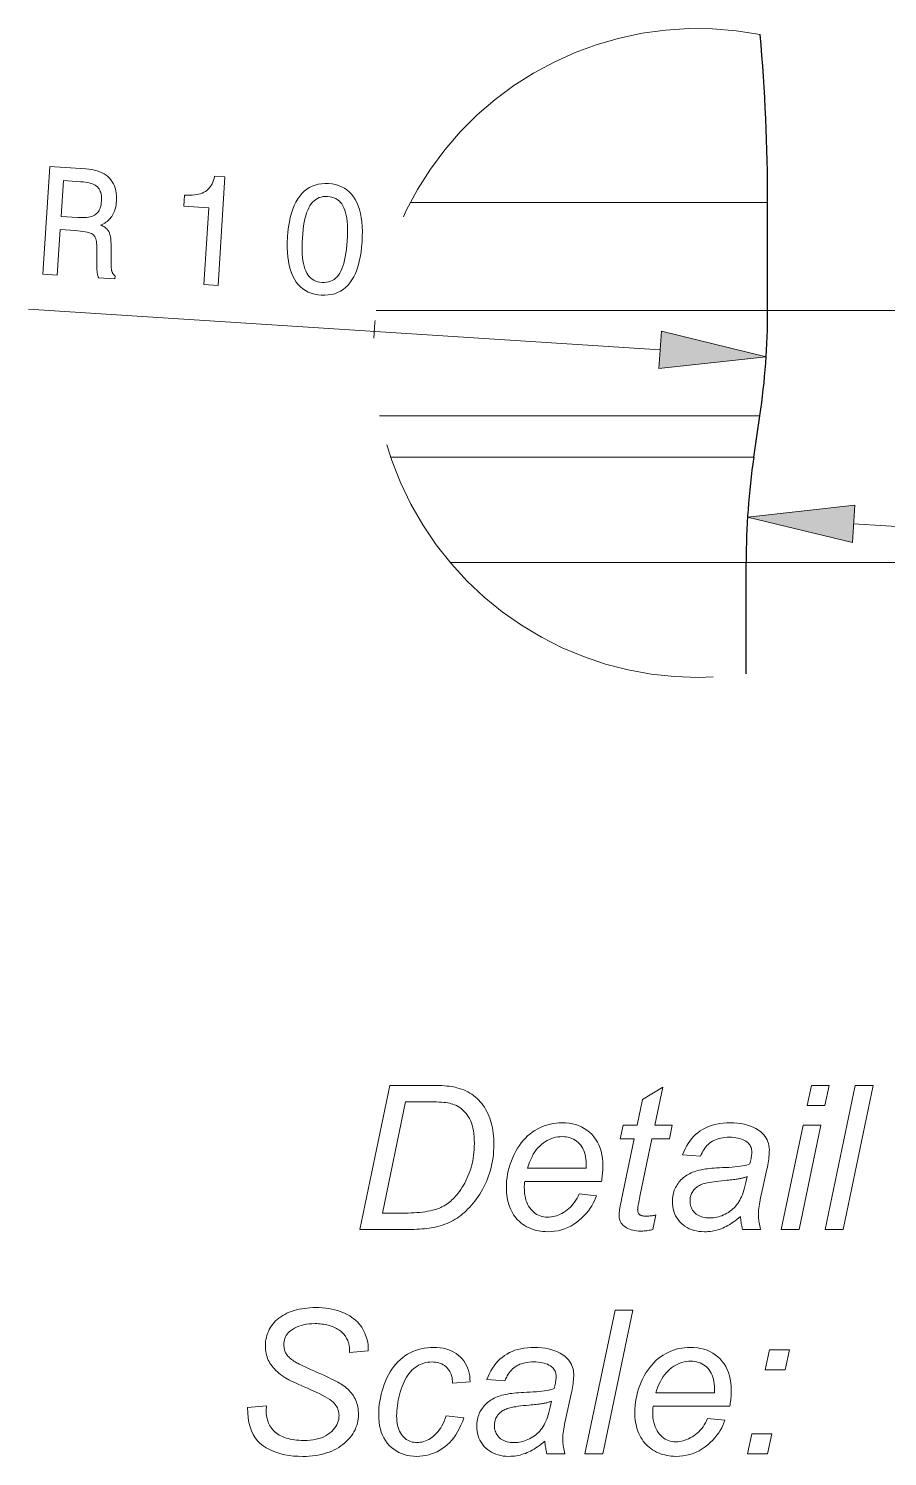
# Model space of a CAD drawing. Extents: x 0 to 297, y 0 to 420.
# Drawn here: x 210.94 to 234.82, y 331.52 to 371.2 of the extents above; entities that cross this region are included whole.
import ezdxf

# ---------------------------------------------------------------- set-up
doc = ezdxf.new("R2010")
doc.units = 0
doc.linetypes.add('DASHDOT', pattern=[18.5, 12, -3, 0.5, -3])

msp = doc.modelspace()

# ---------------------------------------------------------------- linework, layer by layer
at = {"color": 7, "lineweight": 13, "ltscale": 0.248367}
msp.add_line((231.493, 366.367), (221.558, 366.367), dxfattribs=at)
at = {"color": 7, "lineweight": 30, "ltscale": 0.075}
msp.add_line((231.493, 363.367), (231.493, 366.367), dxfattribs=at)
at = {"color": 7, "lineweight": 13, "ltscale": 0.439893}
msp.add_line((228.503, 362.273), (210.944, 363.403), dxfattribs=at)
at = {"color": 7, "lineweight": 13, "ltscale": 0.272118}
msp.add_line((231.493, 363.367), (220.608, 363.367), dxfattribs=at)
at = {"color": 7, "lineweight": 13, "ltscale": 0.453062}
msp.add_line((231.493, 363.367), (249.615, 363.367), dxfattribs=at)
at = {"color": 7, "lineweight": 13, "ltscale": 0.264434}
msp.add_line((231.278, 360.444), (220.701, 360.444), dxfattribs=at)
at = {"color": 7, "lineweight": 30, "ltscale": 0.029154}
msp.add_line((231.107, 359.29), (231.278, 360.444), dxfattribs=at)
at = {"color": 7, "lineweight": 13, "ltscale": 0.252475}
msp.add_line((231.107, 359.29), (221.008, 359.29), dxfattribs=at)
at = {"color": 7, "lineweight": 13, "ltscale": 0.426139}
msp.add_line((233.881, 357.44), (250.893, 356.367), dxfattribs=at)
at = {"color": 7, "lineweight": 13, "ltscale": 0.205803}
msp.add_line((230.893, 356.367), (222.661, 356.367), dxfattribs=at)
at = {"color": 7, "lineweight": 13, "ltscale": 0.468063}
msp.add_line((230.893, 356.367), (249.615, 356.367), dxfattribs=at)
at = {"color": 7, "lineweight": 30, "ltscale": 0.077366}
msp.add_line((230.893, 353.273), (230.893, 356.367), dxfattribs=at)
at = {"color": 7, "lineweight": 13}
for points in [[(211.344, 364.379), (211.537, 367.368), (212.536, 367.304), (212.622, 367.296), (212.704, 367.285), (212.781, 367.269), (212.854, 367.249), (212.922, 367.225), (212.986, 367.197), (213.045, 367.164), (213.099, 367.128), (213.15, 367.088), (213.195, 367.043), (213.236, 366.995), (213.273, 366.943), (213.304, 366.887), (213.33, 366.828), (213.352, 366.765), (213.368, 366.698), (213.38, 366.627), (213.387, 366.553), (213.389, 366.475), (213.386, 366.394), (213.382, 366.346), (213.376, 366.299), (213.368, 366.254), (213.358, 366.21), (213.346, 366.168), (213.333, 366.128), (213.317, 366.09), (213.3, 366.053), (213.281, 366.017), (213.259, 365.984), (213.236, 365.952), (213.211, 365.922), (213.185, 365.893), (213.156, 365.866), (213.126, 365.841), (213.094, 365.818), (213.06, 365.796), (213.024, 365.777), (212.986, 365.758), (212.947, 365.742), (212.978, 365.729), (213.007, 365.715), (213.035, 365.7), (213.06, 365.684), (213.084, 365.667), (213.105, 365.649), (213.125, 365.63), (213.143, 365.61), (213.158, 365.588), (213.172, 365.566), (213.184, 365.541), (213.195, 365.513), (213.205, 365.482), (213.214, 365.448), (213.221, 365.41), (213.227, 365.369), (213.231, 365.324), (213.235, 365.277), (213.237, 365.226), (213.238, 365.172), (213.238, 364.684), (213.238, 364.653), (213.239, 364.624), (213.24, 364.596), (213.242, 364.57), (213.244, 364.546), (213.247, 364.524), (213.25, 364.503), (213.254, 364.483), (213.258, 364.466), (213.263, 364.45), (213.268, 364.435), (213.274, 364.421), (213.281, 364.408), (213.289, 364.395), (213.297, 364.383), (213.306, 364.371), (213.315, 364.361), (213.326, 364.35), (213.337, 364.341), (213.348, 364.332), (213.343, 364.25), (212.891, 364.279), (212.886, 364.29), (212.881, 364.301), (212.876, 364.314), (212.872, 364.327), (212.868, 364.342), (212.864, 364.357), (212.861, 364.373), (212.857, 364.39), (212.854, 364.409), (212.852, 364.428), (212.849, 364.448), (212.847, 364.47), (212.845, 364.492), (212.844, 364.517), (212.842, 364.542), (212.841, 364.569), (212.84, 364.598), (212.84, 364.627), (212.839, 364.658), (212.839, 364.69), (212.843, 365.079), (212.842, 365.136), (212.84, 365.188), (212.835, 365.237), (212.829, 365.282), (212.82, 365.323), (212.81, 365.36), (212.797, 365.393), (212.783, 365.422), (212.766, 365.446), (212.748, 365.467), (212.725, 365.486), (212.696, 365.503), (212.661, 365.518), (212.619, 365.533), (212.571, 365.545), (212.517, 365.557), (212.456, 365.567), (212.389, 365.576), (212.315, 365.583), (212.236, 365.589), (211.825, 365.615), (211.744, 364.353)], [(215.82, 364.091), (215.957, 366.22), (215.259, 366.265), (215.278, 366.57), (215.353, 366.568), (215.425, 366.568), (215.492, 366.572), (215.556, 366.578), (215.616, 366.587), (215.673, 366.599), (215.725, 366.614), (215.774, 366.632), (215.819, 366.652), (215.86, 366.675), (215.897, 366.702), (215.932, 366.732), (215.965, 366.765), (215.994, 366.802), (216.021, 366.843), (216.045, 366.887), (216.066, 366.934), (216.084, 366.985), (216.1, 367.039), (216.113, 367.097), (216.405, 367.079), (216.211, 364.066)], [(212.401, 366.945), (211.913, 366.977), (211.849, 365.982), (212.31, 365.952), (212.378, 365.949), (212.442, 365.948), (212.502, 365.95), (212.558, 365.955), (212.61, 365.962), (212.658, 365.971), (212.701, 365.984), (212.741, 365.999), (212.776, 366.016), (212.807, 366.036), (212.835, 366.059), (212.861, 366.085), (212.884, 366.115), (212.904, 366.148), (212.921, 366.184), (212.937, 366.223), (212.949, 366.265), (212.959, 366.311), (212.966, 366.36), (212.971, 366.412), (212.973, 366.464), (212.972, 366.513), (212.968, 366.559), (212.961, 366.602), (212.951, 366.642), (212.939, 366.679), (212.923, 366.714), (212.905, 366.746), (212.883, 366.775), (212.859, 366.801), (212.831, 366.824), (212.799, 366.846), (212.763, 366.866), (212.723, 366.883), (212.68, 366.899), (212.632, 366.912), (212.58, 366.923), (212.524, 366.933), (212.465, 366.94)], [(218.144, 365.408), (218.156, 365.556), (218.173, 365.696), (218.195, 365.829), (218.222, 365.954), (218.253, 366.072), (218.29, 366.182), (218.331, 366.285), (218.377, 366.38), (218.428, 366.467), (218.484, 366.547), (218.544, 366.618), (218.609, 366.682), (218.677, 366.737), (218.751, 366.784), (218.828, 366.823), (218.91, 366.854), (218.997, 366.876), (219.087, 366.89), (219.182, 366.896), (219.281, 366.894), (219.381, 366.883), (219.475, 366.865), (219.563, 366.84), (219.646, 366.807), (219.724, 366.766), (219.796, 366.718), (219.862, 366.663), (219.923, 366.599), (219.979, 366.529), (220.029, 366.45), (220.074, 366.365), (220.112, 366.272), (220.145, 366.172), (220.173, 366.065), (220.194, 365.951), (220.21, 365.83), (220.22, 365.702), (220.225, 365.566), (220.223, 365.424), (220.216, 365.274), (220.204, 365.125), (220.187, 364.984), (220.166, 364.851), (220.139, 364.726), (220.108, 364.608), (220.072, 364.498), (220.031, 364.396), (219.986, 364.301), (219.935, 364.215), (219.88, 364.136), (219.821, 364.065), (219.756, 364.003), (219.688, 363.948), (219.615, 363.902), (219.537, 363.863), (219.455, 363.833), (219.368, 363.811), (219.277, 363.798), (219.182, 363.792), (219.082, 363.795), (218.983, 363.805), (218.89, 363.823), (218.802, 363.848), (218.719, 363.881), (218.642, 363.922), (218.57, 363.97), (218.503, 364.025), (218.442, 364.089), (218.386, 364.159), (218.335, 364.238), (218.29, 364.323), (218.251, 364.416), (218.217, 364.515), (218.189, 364.622), (218.167, 364.735), (218.151, 364.856), (218.141, 364.983), (218.136, 365.118), (218.137, 365.259)], [(218.557, 365.381), (218.55, 365.261), (218.548, 365.147), (218.548, 365.039), (218.552, 364.938), (218.56, 364.843), (218.571, 364.755), (218.585, 364.673), (218.603, 364.597), (218.625, 364.528), (218.65, 364.466), (218.678, 364.409), (218.711, 364.358), (218.747, 364.312), (218.786, 364.272), (218.83, 364.238), (218.877, 364.209), (218.928, 364.185), (218.983, 364.167), (219.042, 364.155), (219.105, 364.148), (219.168, 364.147), (219.228, 364.151), (219.285, 364.162), (219.339, 364.179), (219.389, 364.201), (219.437, 364.229), (219.481, 364.264), (219.522, 364.304), (219.56, 364.35), (219.595, 364.402), (219.627, 364.46), (219.657, 364.525), (219.684, 364.598), (219.708, 364.677), (219.73, 364.764), (219.75, 364.857), (219.767, 364.958), (219.781, 365.065), (219.793, 365.18), (219.802, 365.301), (219.808, 365.423), (219.811, 365.538), (219.811, 365.647), (219.807, 365.749), (219.8, 365.845), (219.789, 365.933), (219.775, 366.015), (219.758, 366.091), (219.737, 366.159), (219.712, 366.221), (219.684, 366.277), (219.653, 366.328), (219.617, 366.373), (219.577, 366.413), (219.534, 366.447), (219.486, 366.476), (219.435, 366.499), (219.38, 366.517), (219.321, 366.529), (219.258, 366.536), (219.195, 366.537), (219.136, 366.532), (219.079, 366.521), (219.025, 366.505), (218.974, 366.482), (218.927, 366.453), (218.882, 366.419), (218.84, 366.378), (218.802, 366.332), (218.766, 366.279), (218.734, 366.22), (218.704, 366.154), (218.676, 366.082), (218.651, 366.002), (218.629, 365.916), (218.609, 365.823), (218.592, 365.723), (218.578, 365.616), (218.566, 365.502)], [(228.47, 361.753), (231.451, 362.083), (228.537, 362.793)], [(233.914, 357.96), (230.932, 357.626), (233.848, 356.92)], [(220.151, 337.83), (220.986, 341.83), (222.192, 341.83), (222.277, 341.829), (222.357, 341.827), (222.434, 341.824), (222.506, 341.82), (222.575, 341.814), (222.639, 341.807), (222.699, 341.799), (222.755, 341.79), (222.807, 341.779), (222.855, 341.767), (222.92, 341.749), (222.982, 341.728), (223.043, 341.704), (223.102, 341.678), (223.159, 341.649), (223.214, 341.618), (223.267, 341.584), (223.318, 341.547), (223.367, 341.508), (223.414, 341.466), (223.46, 341.421), (223.503, 341.374), (223.543, 341.326), (223.582, 341.275), (223.618, 341.222), (223.651, 341.166), (223.683, 341.109), (223.712, 341.049), (223.739, 340.988), (223.764, 340.924), (223.786, 340.858), (223.806, 340.791), (223.824, 340.722), (223.839, 340.651), (223.852, 340.579), (223.862, 340.506), (223.87, 340.431), (223.876, 340.354), (223.88, 340.275), (223.881, 340.195), (223.88, 340.1), (223.875, 340.006), (223.868, 339.913), (223.858, 339.823), (223.845, 339.734), (223.828, 339.647), (223.809, 339.561), (223.788, 339.478), (223.763, 339.396), (223.735, 339.315), (223.705, 339.237), (223.673, 339.16), (223.639, 339.086), (223.604, 339.013), (223.567, 338.942), (223.527, 338.873), (223.487, 338.806), (223.444, 338.741), (223.399, 338.678), (223.353, 338.617), (223.306, 338.558), (223.258, 338.502), (223.209, 338.448), (223.161, 338.397), (223.112, 338.348), (223.062, 338.302), (223.012, 338.259), (222.961, 338.218), (222.911, 338.18), (222.859, 338.145), (222.807, 338.112), (222.752, 338.08), (222.696, 338.051), (222.638, 338.023), (222.578, 337.997), (222.516, 337.972), (222.452, 337.95), (222.386, 337.929), (222.319, 337.91), (222.249, 337.893), (222.195, 337.881), (222.137, 337.87), (222.078, 337.861), (222.016, 337.852), (221.951, 337.845), (221.884, 337.84), (221.815, 337.835), (221.743, 337.832), (221.669, 337.83), (221.592, 337.83)], [(228.386, 338.231), (228.304, 337.827), (228.269, 337.818), (228.233, 337.81), (228.198, 337.803), (228.164, 337.797), (228.129, 337.792), (228.095, 337.788), (228.061, 337.785), (228.027, 337.783), (227.994, 337.781), (227.96, 337.781), (227.902, 337.782), (227.847, 337.786), (227.794, 337.794), (227.744, 337.804), (227.695, 337.817), (227.65, 337.833), (227.606, 337.852), (227.565, 337.873), (227.527, 337.898), (227.491, 337.925), (227.466, 337.948), (227.444, 337.972), (227.424, 337.998), (227.407, 338.025), (227.393, 338.054), (227.381, 338.085), (227.372, 338.117), (227.365, 338.151), (227.361, 338.186), (227.36, 338.223), (227.361, 338.244), (227.363, 338.271), (227.366, 338.302), (227.371, 338.339), (227.378, 338.38), (227.385, 338.427), (227.395, 338.478), (227.405, 338.534), (227.417, 338.596), (227.431, 338.662), (227.783, 340.345), (227.393, 340.345), (227.472, 340.727), (227.862, 340.727), (228.012, 341.44), (228.577, 341.781), (228.356, 340.727), (228.841, 340.727), (228.76, 340.345), (228.277, 340.345), (227.941, 338.744), (227.929, 338.685), (227.918, 338.631), (227.909, 338.583), (227.901, 338.539), (227.894, 338.5), (227.888, 338.466), (227.884, 338.436), (227.881, 338.412), (227.879, 338.393), (227.878, 338.378), (227.879, 338.361), (227.88, 338.345), (227.883, 338.329), (227.886, 338.315), (227.891, 338.301), (227.896, 338.288), (227.903, 338.276), (227.911, 338.265), (227.919, 338.254), (227.929, 338.245), (227.939, 338.236), (227.952, 338.228), (227.965, 338.221), (227.979, 338.215), (227.995, 338.21), (228.012, 338.206), (228.031, 338.202), (228.051, 338.2), (228.072, 338.199), (228.094, 338.198), (228.126, 338.198), (228.158, 338.199), (228.189, 338.201), (228.219, 338.203), (228.249, 338.206), (228.278, 338.21), (228.306, 338.214), (228.333, 338.219), (228.36, 338.225)], [(232.593, 341.27), (232.71, 341.83), (233.202, 341.83), (233.084, 341.27)], [(233.095, 337.83), (233.93, 341.83), (234.424, 341.83), (233.589, 337.83)], [(220.781, 338.283), (221.414, 338.283), (221.499, 338.284), (221.582, 338.286), (221.663, 338.29), (221.742, 338.295), (221.819, 338.302), (221.894, 338.311), (221.967, 338.321), (222.039, 338.333), (222.108, 338.347), (222.176, 338.362), (222.217, 338.372), (222.256, 338.383), (222.295, 338.395), (222.332, 338.409), (222.368, 338.423), (222.403, 338.437), (222.437, 338.453), (222.469, 338.47), (222.5, 338.488), (222.53, 338.506), (222.569, 338.532), (222.606, 338.559), (222.643, 338.587), (222.68, 338.617), (222.715, 338.649), (222.75, 338.682), (222.784, 338.717), (222.818, 338.754), (222.85, 338.792), (222.882, 338.831), (222.923, 338.885), (222.962, 338.941), (222.999, 338.998), (223.035, 339.057), (223.069, 339.117), (223.101, 339.179), (223.132, 339.242), (223.161, 339.307), (223.188, 339.373), (223.214, 339.441), (223.237, 339.51), (223.259, 339.582), (223.277, 339.655), (223.293, 339.73), (223.307, 339.807), (223.318, 339.886), (223.327, 339.966), (223.333, 340.049), (223.337, 340.134), (223.338, 340.22), (223.336, 340.315), (223.331, 340.405), (223.323, 340.491), (223.311, 340.572), (223.296, 340.649), (223.277, 340.722), (223.255, 340.79), (223.23, 340.853), (223.201, 340.912), (223.169, 340.966), (223.134, 341.017), (223.097, 341.063), (223.059, 341.107), (223.019, 341.146), (222.977, 341.183), (222.932, 341.216), (222.887, 341.245), (222.839, 341.27), (222.789, 341.293), (222.738, 341.311), (222.697, 341.323), (222.652, 341.334), (222.602, 341.343), (222.548, 341.352), (222.49, 341.358), (222.428, 341.364), (222.361, 341.368), (222.29, 341.372), (222.214, 341.373), (222.135, 341.374), (221.428, 341.374)], [(226.252, 338.815), (226.732, 338.766), (226.709, 338.695), (226.68, 338.624), (226.646, 338.554), (226.606, 338.485), (226.561, 338.417), (226.511, 338.349), (226.455, 338.283), (226.394, 338.216), (226.328, 338.151), (226.256, 338.086), (226.18, 338.025), (226.101, 337.97), (226.02, 337.922), (225.935, 337.88), (225.848, 337.845), (225.758, 337.816), (225.665, 337.793), (225.569, 337.777), (225.47, 337.768), (225.368, 337.764), (225.304, 337.766), (225.241, 337.77), (225.18, 337.778), (225.119, 337.788), (225.059, 337.801), (225.001, 337.818), (224.943, 337.837), (224.887, 337.859), (224.832, 337.885), (224.777, 337.913), (224.725, 337.944), (224.675, 337.978), (224.628, 338.014), (224.583, 338.054), (224.541, 338.095), (224.501, 338.14), (224.464, 338.187), (224.429, 338.237), (224.397, 338.29), (224.368, 338.345), (224.341, 338.403), (224.317, 338.462), (224.296, 338.523), (224.278, 338.585), (224.263, 338.649), (224.25, 338.714), (224.24, 338.781), (224.233, 338.85), (224.229, 338.92), (224.228, 338.992), (224.23, 339.087), (224.236, 339.181), (224.247, 339.274), (224.263, 339.367), (224.282, 339.46), (224.307, 339.552), (224.335, 339.643), (224.368, 339.733), (224.405, 339.823), (224.447, 339.913), (224.492, 340), (224.54, 340.082), (224.591, 340.16), (224.644, 340.233), (224.699, 340.302), (224.757, 340.366), (224.818, 340.425), (224.882, 340.48), (224.948, 340.53), (225.016, 340.576), (225.086, 340.617), (225.158, 340.654), (225.231, 340.687), (225.305, 340.715), (225.38, 340.739), (225.456, 340.758), (225.533, 340.773), (225.612, 340.784), (225.691, 340.791), (225.772, 340.793), (225.873, 340.79), (225.971, 340.78), (226.064, 340.764), (226.153, 340.741), (226.238, 340.712), (226.319, 340.677), (226.395, 340.635), (226.468, 340.587), (226.536, 340.532), (226.6, 340.471), (226.659, 340.404), (226.711, 340.333), (226.758, 340.257), (226.798, 340.176), (226.832, 340.09), (226.86, 340), (226.882, 339.905), (226.897, 339.806), (226.907, 339.701), (226.91, 339.592), (226.909, 339.55), (226.908, 339.507), (226.906, 339.464), (226.904, 339.42), (226.9, 339.377), (226.896, 339.333), (226.891, 339.289), (226.885, 339.245), (226.879, 339.2), (226.871, 339.156), (224.738, 339.156), (224.736, 339.139), (224.734, 339.123), (224.732, 339.107), (224.731, 339.091), (224.73, 339.075), (224.729, 339.06), (224.728, 339.045), (224.727, 339.031), (224.727, 339.017), (224.727, 339.003), (224.729, 338.924), (224.734, 338.848), (224.744, 338.776), (224.757, 338.709), (224.774, 338.645), (224.794, 338.584), (224.818, 338.528), (224.846, 338.476), (224.878, 338.427), (224.914, 338.382), (224.952, 338.342), (224.992, 338.305), (225.033, 338.273), (225.077, 338.245), (225.121, 338.222), (225.168, 338.202), (225.216, 338.187), (225.266, 338.177), (225.318, 338.17), (225.371, 338.168), (225.421, 338.17), (225.472, 338.175), (225.522, 338.183), (225.572, 338.195), (225.622, 338.21), (225.672, 338.228), (225.722, 338.25), (225.772, 338.275), (225.821, 338.303), (225.87, 338.335), (225.918, 338.369), (225.964, 338.407), (226.008, 338.448), (226.049, 338.491), (226.088, 338.538), (226.125, 338.587), (226.16, 338.64), (226.193, 338.695), (226.224, 338.753)], [(230.738, 338.19), (230.687, 338.147), (230.636, 338.106), (230.586, 338.068), (230.536, 338.032), (230.486, 337.999), (230.437, 337.967), (230.388, 337.939), (230.34, 337.912), (230.292, 337.888), (230.244, 337.867), (230.196, 337.847), (230.148, 337.83), (230.099, 337.814), (230.049, 337.801), (229.998, 337.79), (229.947, 337.781), (229.896, 337.773), (229.843, 337.768), (229.79, 337.765), (229.736, 337.764), (229.658, 337.767), (229.582, 337.774), (229.51, 337.786), (229.44, 337.802), (229.374, 337.823), (229.311, 337.849), (229.251, 337.88), (229.194, 337.915), (229.14, 337.955), (229.09, 338), (229.043, 338.049), (229.001, 338.1), (228.964, 338.154), (228.933, 338.21), (228.906, 338.269), (228.883, 338.331), (228.866, 338.396), (228.854, 338.463), (228.847, 338.532), (228.844, 338.605), (228.845, 338.653), (228.849, 338.7), (228.854, 338.745), (228.862, 338.79), (228.872, 338.834), (228.884, 338.876), (228.898, 338.917), (228.915, 338.957), (228.934, 338.996), (228.955, 339.034), (228.977, 339.071), (229.002, 339.106), (229.027, 339.14), (229.055, 339.172), (229.083, 339.203), (229.113, 339.232), (229.145, 339.26), (229.178, 339.286), (229.212, 339.311), (229.248, 339.335), (229.285, 339.357), (229.324, 339.377), (229.365, 339.397), (229.407, 339.415), (229.451, 339.432), (229.497, 339.447), (229.544, 339.462), (229.593, 339.475), (229.643, 339.486), (229.695, 339.497), (229.732, 339.503), (229.774, 339.509), (229.822, 339.515), (229.876, 339.521), (229.937, 339.526), (230.003, 339.531), (230.075, 339.536), (230.153, 339.541), (230.237, 339.545), (230.327, 339.549), (230.418, 339.553), (230.503, 339.559), (230.583, 339.566), (230.657, 339.574), (230.727, 339.583), (230.791, 339.593), (230.849, 339.605), (230.903, 339.618), (230.951, 339.632), (230.994, 339.647), (231.005, 339.687), (231.015, 339.725), (231.023, 339.762), (231.031, 339.798), (231.037, 339.832), (231.042, 339.865), (231.046, 339.896), (231.049, 339.926), (231.051, 339.955), (231.052, 339.983), (231.05, 340.016), (231.047, 340.048), (231.04, 340.079), (231.031, 340.108), (231.02, 340.136), (231.006, 340.162), (230.99, 340.187), (230.971, 340.21), (230.95, 340.232), (230.926, 340.253), (230.89, 340.279), (230.851, 340.302), (230.809, 340.322), (230.763, 340.34), (230.715, 340.355), (230.663, 340.367), (230.608, 340.377), (230.55, 340.384), (230.488, 340.388), (230.424, 340.389), (230.363, 340.388), (230.304, 340.384), (230.248, 340.377), (230.193, 340.367), (230.141, 340.355), (230.091, 340.34), (230.044, 340.322), (229.999, 340.301), (229.956, 340.277), (229.915, 340.251), (229.877, 340.223), (229.84, 340.192), (229.806, 340.158), (229.774, 340.123), (229.744, 340.085), (229.717, 340.044), (229.691, 340.002), (229.668, 339.957), (229.646, 339.909), (229.627, 339.86), (229.128, 339.903), (229.16, 339.988), (229.196, 340.068), (229.236, 340.144), (229.279, 340.216), (229.325, 340.284), (229.376, 340.348), (229.429, 340.408), (229.487, 340.464), (229.548, 340.516), (229.612, 340.564), (229.68, 340.607), (229.752, 340.646), (229.827, 340.681), (229.905, 340.71), (229.987, 340.736), (230.072, 340.756), (230.161, 340.772), (230.254, 340.784), (230.349, 340.791), (230.449, 340.793), (230.554, 340.79), (230.655, 340.783), (230.751, 340.77), (230.843, 340.752), (230.93, 340.729), (231.013, 340.701), (231.091, 340.667), (231.165, 340.629), (231.235, 340.585), (231.3, 340.536), (231.345, 340.497), (231.386, 340.455), (231.422, 340.412), (231.454, 340.365), (231.48, 340.317), (231.502, 340.266), (231.518, 340.213), (231.53, 340.158), (231.538, 340.1), (231.54, 340.04), (231.539, 339.993), (231.537, 339.944), (231.534, 339.894), (231.529, 339.843), (231.523, 339.79), (231.515, 339.735), (231.507, 339.679), (231.496, 339.622), (231.485, 339.563), (231.472, 339.502), (231.311, 338.782), (231.296, 338.715), (231.283, 338.65), (231.272, 338.587), (231.262, 338.527), (231.253, 338.47), (231.247, 338.416), (231.241, 338.364), (231.237, 338.314), (231.235, 338.267), (231.234, 338.223), (231.235, 338.194), (231.237, 338.163), (231.24, 338.13), (231.244, 338.094), (231.249, 338.056), (231.256, 338.016), (231.264, 337.973), (231.273, 337.928), (231.283, 337.88), (231.294, 337.83), (230.795, 337.83), (230.787, 337.859), (230.78, 337.89), (230.773, 337.922), (230.766, 337.956), (230.76, 337.991), (230.755, 338.028), (230.75, 338.066), (230.745, 338.106), (230.741, 338.147)], [(231.873, 337.83), (232.479, 340.727), (232.972, 340.727), (232.367, 337.83)], [(224.817, 339.532), (226.443, 339.532), (226.444, 339.547), (226.444, 339.561), (226.444, 339.574), (226.445, 339.586), (226.445, 339.598), (226.445, 339.608), (226.446, 339.618), (226.446, 339.627), (226.446, 339.635), (226.446, 339.642), (226.444, 339.714), (226.438, 339.783), (226.429, 339.849), (226.416, 339.911), (226.399, 339.969), (226.379, 340.024), (226.355, 340.076), (226.327, 340.124), (226.296, 340.169), (226.26, 340.21), (226.222, 340.248), (226.182, 340.282), (226.139, 340.311), (226.095, 340.337), (226.048, 340.359), (225.999, 340.377), (225.948, 340.39), (225.895, 340.4), (225.84, 340.406), (225.783, 340.408), (225.72, 340.406), (225.658, 340.399), (225.598, 340.389), (225.539, 340.373), (225.48, 340.354), (225.423, 340.33), (225.367, 340.301), (225.312, 340.269), (225.258, 340.231), (225.206, 340.19), (225.155, 340.144), (225.107, 340.094), (225.061, 340.039), (225.018, 339.98), (224.978, 339.916), (224.941, 339.848), (224.906, 339.776), (224.873, 339.699), (224.844, 339.618)], [(230.921, 339.298), (230.9, 339.29), (230.878, 339.282), (230.857, 339.275), (230.835, 339.268), (230.813, 339.262), (230.791, 339.255), (230.768, 339.25), (230.745, 339.244), (230.722, 339.24), (230.698, 339.235), (230.673, 339.231), (230.644, 339.226), (230.613, 339.222), (230.578, 339.217), (230.54, 339.212), (230.498, 339.208), (230.454, 339.203), (230.406, 339.198), (230.355, 339.193), (230.301, 339.189), (230.218, 339.181), (230.139, 339.172), (230.065, 339.164), (229.997, 339.155), (229.934, 339.145), (229.875, 339.135), (229.822, 339.125), (229.774, 339.114), (229.731, 339.103), (229.693, 339.092), (229.658, 339.079), (229.625, 339.065), (229.594, 339.05), (229.565, 339.034), (229.537, 339.016), (229.511, 338.996), (229.487, 338.975), (229.465, 338.953), (229.444, 338.93), (229.425, 338.905), (229.408, 338.879), (229.393, 338.852), (229.379, 338.825), (229.368, 338.798), (229.358, 338.77), (229.35, 338.741), (229.343, 338.712), (229.339, 338.682), (229.336, 338.652), (229.335, 338.621), (229.337, 338.58), (229.341, 338.541), (229.348, 338.503), (229.358, 338.467), (229.371, 338.432), (229.387, 338.399), (229.405, 338.367), (229.427, 338.336), (229.451, 338.307), (229.479, 338.28), (229.508, 338.255), (229.541, 338.232), (229.575, 338.212), (229.613, 338.194), (229.652, 338.18), (229.694, 338.168), (229.739, 338.158), (229.785, 338.152), (229.835, 338.148), (229.886, 338.146), (229.935, 338.148), (229.984, 338.151), (230.032, 338.158), (230.08, 338.167), (230.127, 338.179), (230.174, 338.193), (230.221, 338.21), (230.267, 338.229), (230.313, 338.251), (230.358, 338.276), (230.403, 338.303), (230.445, 338.332), (230.486, 338.363), (230.524, 338.396), (230.561, 338.431), (230.596, 338.468), (230.629, 338.507), (230.66, 338.549), (230.689, 338.592), (230.716, 338.637), (230.742, 338.686), (230.766, 338.738), (230.789, 338.794), (230.812, 338.854), (230.833, 338.918), (230.852, 338.986), (230.871, 339.058), (230.889, 339.134), (230.905, 339.214)], [(217.031, 332.88), (217.555, 332.929), (217.549, 332.79), (217.551, 332.744), (217.554, 332.699), (217.559, 332.655), (217.567, 332.611), (217.576, 332.568), (217.588, 332.526), (217.602, 332.485), (217.618, 332.444), (217.636, 332.405), (217.656, 332.366), (217.679, 332.328), (217.704, 332.292), (217.732, 332.258), (217.763, 332.226), (217.797, 332.195), (217.834, 332.167), (217.873, 332.139), (217.915, 332.114), (217.96, 332.09), (218.008, 332.069), (218.058, 332.049), (218.11, 332.031), (218.164, 332.015), (218.219, 332.001), (218.277, 331.99), (218.336, 331.98), (218.397, 331.973), (218.46, 331.968), (218.525, 331.965), (218.592, 331.963), (218.686, 331.966), (218.775, 331.972), (218.859, 331.982), (218.939, 331.997), (219.015, 332.016), (219.086, 332.039), (219.152, 332.066), (219.214, 332.098), (219.272, 332.134), (219.324, 332.174), (219.372, 332.216), (219.415, 332.26), (219.453, 332.305), (219.486, 332.351), (219.514, 332.399), (219.536, 332.447), (219.554, 332.497), (219.567, 332.548), (219.574, 332.6), (219.577, 332.654), (219.575, 332.691), (219.571, 332.728), (219.565, 332.764), (219.555, 332.799), (219.543, 332.834), (219.529, 332.868), (219.511, 332.901), (219.491, 332.934), (219.468, 332.966), (219.443, 332.998), (219.411, 333.029), (219.37, 333.063), (219.319, 333.099), (219.258, 333.137), (219.189, 333.178), (219.109, 333.22), (219.021, 333.265), (218.923, 333.312), (218.815, 333.361), (218.698, 333.412), (218.607, 333.452), (218.521, 333.49), (218.442, 333.527), (218.369, 333.561), (218.301, 333.593), (218.24, 333.624), (218.184, 333.652), (218.135, 333.679), (218.092, 333.703), (218.054, 333.726), (218.002, 333.762), (217.952, 333.798), (217.905, 333.835), (217.861, 333.873), (217.82, 333.911), (217.781, 333.95), (217.746, 333.99), (217.713, 334.03), (217.683, 334.071), (217.656, 334.112), (217.632, 334.155), (217.61, 334.198), (217.59, 334.243), (217.574, 334.289), (217.56, 334.336), (217.548, 334.384), (217.539, 334.433), (217.533, 334.484), (217.529, 334.535), (217.528, 334.588), (217.529, 334.649), (217.534, 334.709), (217.543, 334.768), (217.555, 334.825), (217.57, 334.882), (217.589, 334.937), (217.611, 334.991), (217.636, 335.043), (217.665, 335.095), (217.697, 335.145), (217.732, 335.193), (217.771, 335.24), (217.812, 335.283), (217.857, 335.325), (217.905, 335.364), (217.956, 335.401), (218.011, 335.435), (218.068, 335.467), (218.128, 335.497), (218.192, 335.524), (218.258, 335.549), (218.326, 335.571), (218.395, 335.591), (218.466, 335.608), (218.539, 335.622), (218.613, 335.634), (218.689, 335.643), (218.767, 335.65), (218.846, 335.654), (218.927, 335.655), (219.024, 335.654), (219.117, 335.649), (219.207, 335.64), (219.294, 335.629), (219.378, 335.614), (219.458, 335.596), (219.536, 335.575), (219.611, 335.55), (219.683, 335.523), (219.751, 335.491), (219.817, 335.458), (219.878, 335.422), (219.936, 335.383), (219.99, 335.343), (220.041, 335.3), (220.088, 335.256), (220.131, 335.209), (220.171, 335.16), (220.206, 335.108), (220.238, 335.055), (220.267, 335.001), (220.293, 334.947), (220.316, 334.893), (220.335, 334.841), (220.352, 334.788), (220.366, 334.736), (220.376, 334.685), (220.384, 334.634), (220.388, 334.584), (220.39, 334.534), (220.39, 334.529), (220.39, 334.523), (220.39, 334.516), (220.389, 334.509), (220.389, 334.501), (220.389, 334.492), (220.389, 334.483), (220.388, 334.473), (220.388, 334.463), (220.387, 334.452), (219.871, 334.411), (219.871, 334.444), (219.87, 334.476), (219.869, 334.506), (219.867, 334.535), (219.864, 334.562), (219.861, 334.587), (219.857, 334.612), (219.852, 334.634), (219.847, 334.656), (219.841, 334.676), (219.83, 334.708), (219.817, 334.74), (219.803, 334.771), (219.788, 334.8), (219.772, 334.829), (219.754, 334.857), (219.736, 334.883), (219.716, 334.909), (219.695, 334.933), (219.672, 334.957), (219.648, 334.979), (219.623, 335.001), (219.596, 335.021), (219.567, 335.041), (219.536, 335.06), (219.504, 335.078), (219.47, 335.095), (219.434, 335.111), (219.396, 335.126), (219.357, 335.141), (219.317, 335.154), (219.275, 335.166), (219.233, 335.176), (219.189, 335.185), (219.145, 335.193), (219.099, 335.199), (219.053, 335.204), (219.006, 335.208), (218.957, 335.21), (218.908, 335.21), (218.823, 335.208), (218.741, 335.203), (218.664, 335.193), (218.59, 335.179), (218.52, 335.161), (218.454, 335.14), (218.392, 335.114), (218.334, 335.085), (218.279, 335.051), (218.229, 335.014), (218.194, 334.983), (218.162, 334.95), (218.134, 334.915), (218.11, 334.878), (218.09, 334.839), (218.073, 334.799), (218.06, 334.756), (218.051, 334.711), (218.045, 334.664), (218.043, 334.616), (218.044, 334.586), (218.046, 334.558), (218.05, 334.53), (218.056, 334.503), (218.062, 334.476), (218.071, 334.45), (218.081, 334.425), (218.092, 334.4), (218.105, 334.376), (218.12, 334.352), (218.136, 334.329), (218.155, 334.306), (218.177, 334.283), (218.201, 334.26), (218.227, 334.237), (218.256, 334.215), (218.287, 334.192), (218.321, 334.169), (218.357, 334.147), (218.395, 334.124), (218.428, 334.107), (218.468, 334.087), (218.516, 334.063), (218.571, 334.036), (218.635, 334.006), (218.706, 333.974), (218.785, 333.937), (218.872, 333.898), (218.967, 333.856), (219.069, 333.811), (219.153, 333.773), (219.231, 333.738), (219.304, 333.703), (219.371, 333.671), (219.434, 333.64), (219.49, 333.611), (219.542, 333.583), (219.588, 333.557), (219.629, 333.533), (219.664, 333.511), (219.707, 333.481), (219.747, 333.45), (219.786, 333.418), (219.823, 333.385), (219.857, 333.351), (219.89, 333.315), (219.92, 333.278), (219.949, 333.24), (219.975, 333.201), (220, 333.16), (220.022, 333.118), (220.042, 333.075), (220.06, 333.031), (220.075, 332.986), (220.088, 332.94), (220.098, 332.893), (220.106, 332.844), (220.112, 332.795), (220.116, 332.744), (220.117, 332.692), (220.115, 332.628), (220.109, 332.564), (220.099, 332.502), (220.085, 332.44), (220.068, 332.38), (220.046, 332.321), (220.02, 332.262), (219.99, 332.205), (219.957, 332.148), (219.919, 332.093), (219.878, 332.039), (219.834, 331.988), (219.787, 331.94), (219.737, 331.894), (219.684, 331.85), (219.627, 331.809), (219.568, 331.77), (219.506, 331.734), (219.44, 331.7), (219.372, 331.669), (219.301, 331.64), (219.228, 331.615), (219.154, 331.592), (219.077, 331.573), (218.998, 331.556), (218.917, 331.543), (218.834, 331.532), (218.749, 331.525), (218.662, 331.52), (218.573, 331.519), (218.439, 331.522), (218.311, 331.531), (218.188, 331.545), (218.069, 331.566), (217.956, 331.593), (217.847, 331.625), (217.744, 331.664), (217.645, 331.708), (217.552, 331.759), (217.464, 331.815), (217.382, 331.879), (217.309, 331.952), (217.244, 332.035), (217.188, 332.127), (217.141, 332.229), (217.102, 332.34), (217.071, 332.461), (217.049, 332.591), (217.036, 332.731)], [(226.414, 331.587), (227.249, 335.587), (227.743, 335.587), (226.908, 331.587)], [(222.551, 332.643), (223.045, 332.591), (223.006, 332.485), (222.964, 332.385), (222.919, 332.29), (222.871, 332.201), (222.82, 332.118), (222.766, 332.04), (222.708, 331.968), (222.647, 331.901), (222.584, 331.84), (222.517, 331.785), (222.447, 331.735), (222.376, 331.69), (222.303, 331.65), (222.228, 331.616), (222.151, 331.587), (222.072, 331.564), (221.991, 331.545), (221.909, 331.532), (221.824, 331.524), (221.738, 331.521), (221.645, 331.525), (221.556, 331.534), (221.471, 331.549), (221.389, 331.57), (221.31, 331.598), (221.236, 331.631), (221.164, 331.671), (221.097, 331.717), (221.033, 331.769), (220.972, 331.827), (220.917, 331.891), (220.867, 331.959), (220.823, 332.032), (220.785, 332.11), (220.752, 332.193), (220.726, 332.281), (220.705, 332.374), (220.691, 332.471), (220.682, 332.574), (220.679, 332.681), (220.681, 332.776), (220.687, 332.87), (220.696, 332.964), (220.709, 333.058), (220.726, 333.152), (220.747, 333.245), (220.771, 333.338), (220.8, 333.43), (220.832, 333.522), (220.867, 333.614), (220.907, 333.704), (220.949, 333.789), (220.995, 333.87), (221.044, 333.946), (221.096, 334.018), (221.152, 334.085), (221.21, 334.148), (221.272, 334.207), (221.338, 334.261), (221.406, 334.311), (221.477, 334.357), (221.55, 334.397), (221.626, 334.433), (221.703, 334.464), (221.782, 334.49), (221.863, 334.512), (221.946, 334.529), (222.031, 334.541), (222.118, 334.548), (222.207, 334.55), (222.298, 334.547), (222.386, 334.54), (222.47, 334.526), (222.549, 334.508), (222.625, 334.484), (222.697, 334.455), (222.765, 334.421), (222.83, 334.382), (222.89, 334.337), (222.946, 334.287), (222.998, 334.232), (223.045, 334.175), (223.086, 334.113), (223.121, 334.049), (223.151, 333.981), (223.176, 333.909), (223.195, 333.835), (223.208, 333.756), (223.217, 333.675), (223.219, 333.59), (222.734, 333.557), (222.732, 333.611), (222.726, 333.662), (222.718, 333.711), (222.707, 333.758), (222.692, 333.802), (222.675, 333.844), (222.654, 333.884), (222.631, 333.921), (222.604, 333.956), (222.574, 333.988), (222.542, 334.018), (222.507, 334.044), (222.471, 334.067), (222.433, 334.088), (222.392, 334.105), (222.35, 334.119), (222.306, 334.13), (222.259, 334.137), (222.211, 334.142), (222.161, 334.144), (222.102, 334.142), (222.045, 334.136), (221.989, 334.127), (221.935, 334.113), (221.883, 334.096), (221.832, 334.076), (221.783, 334.051), (221.735, 334.023), (221.689, 333.991), (221.645, 333.955), (221.602, 333.916), (221.561, 333.872), (221.522, 333.825), (221.485, 333.773), (221.45, 333.718), (221.417, 333.659), (221.386, 333.596), (221.356, 333.529), (221.328, 333.458), (221.303, 333.384), (221.279, 333.307), (221.258, 333.231), (221.239, 333.156), (221.223, 333.082), (221.209, 333.007), (221.198, 332.934), (221.19, 332.861), (221.183, 332.789), (221.18, 332.717), (221.178, 332.646), (221.18, 332.573), (221.185, 332.505), (221.193, 332.44), (221.205, 332.378), (221.219, 332.321), (221.237, 332.267), (221.259, 332.217), (221.283, 332.171), (221.311, 332.128), (221.342, 332.089), (221.376, 332.054), (221.411, 332.022), (221.447, 331.994), (221.485, 331.97), (221.525, 331.95), (221.566, 331.933), (221.609, 331.92), (221.653, 331.911), (221.699, 331.905), (221.746, 331.903), (221.794, 331.905), (221.841, 331.911), (221.888, 331.92), (221.935, 331.933), (221.981, 331.949), (222.027, 331.969), (222.072, 331.993), (222.117, 332.02), (222.162, 332.052), (222.206, 332.086), (222.249, 332.125), (222.29, 332.167), (222.329, 332.213), (222.366, 332.263), (222.402, 332.317), (222.435, 332.374), (222.467, 332.436), (222.497, 332.501), (222.525, 332.57)], [(225.298, 331.947), (225.247, 331.904), (225.197, 331.863), (225.146, 331.825), (225.096, 331.789), (225.047, 331.756), (224.998, 331.725), (224.949, 331.696), (224.9, 331.669), (224.852, 331.645), (224.805, 331.624), (224.757, 331.604), (224.708, 331.587), (224.659, 331.572), (224.609, 331.558), (224.559, 331.547), (224.508, 331.538), (224.456, 331.531), (224.404, 331.526), (224.351, 331.522), (224.297, 331.521), (224.218, 331.524), (224.143, 331.531), (224.07, 331.543), (224.001, 331.559), (223.935, 331.58), (223.872, 331.606), (223.812, 331.637), (223.755, 331.673), (223.701, 331.713), (223.65, 331.757), (223.604, 331.806), (223.562, 331.857), (223.525, 331.911), (223.493, 331.967), (223.466, 332.027), (223.444, 332.088), (223.427, 332.153), (223.415, 332.22), (223.407, 332.289), (223.405, 332.362), (223.406, 332.41), (223.409, 332.457), (223.415, 332.503), (223.423, 332.547), (223.433, 332.591), (223.445, 332.633), (223.459, 332.674), (223.476, 332.715), (223.494, 332.754), (223.515, 332.792), (223.538, 332.828), (223.562, 332.863), (223.588, 332.897), (223.615, 332.929), (223.644, 332.96), (223.674, 332.989), (223.706, 333.017), (223.738, 333.043), (223.773, 333.068), (223.809, 333.092), (223.846, 333.114), (223.885, 333.134), (223.926, 333.154), (223.968, 333.172), (224.012, 333.189), (224.058, 333.205), (224.105, 333.219), (224.154, 333.232), (224.204, 333.244), (224.256, 333.254), (224.292, 333.26), (224.335, 333.267), (224.383, 333.272), (224.437, 333.278), (224.497, 333.283), (224.563, 333.288), (224.636, 333.293), (224.714, 333.298), (224.798, 333.302), (224.888, 333.306), (224.978, 333.31), (225.063, 333.316), (225.143, 333.323), (225.218, 333.331), (225.287, 333.34), (225.351, 333.35), (225.41, 333.362), (225.464, 333.375), (225.512, 333.389), (225.555, 333.404), (225.566, 333.444), (225.576, 333.482), (225.584, 333.519), (225.592, 333.555), (225.598, 333.589), (225.603, 333.622), (225.607, 333.653), (225.61, 333.684), (225.612, 333.712), (225.612, 333.74), (225.611, 333.773), (225.607, 333.806), (225.601, 333.836), (225.592, 333.865), (225.581, 333.893), (225.567, 333.919), (225.551, 333.944), (225.532, 333.968), (225.511, 333.989), (225.487, 334.01), (225.451, 334.036), (225.412, 334.059), (225.369, 334.079), (225.324, 334.097), (225.275, 334.112), (225.223, 334.124), (225.169, 334.134), (225.11, 334.141), (225.049, 334.145), (224.985, 334.146), (224.924, 334.145), (224.865, 334.141), (224.808, 334.134), (224.754, 334.124), (224.702, 334.112), (224.652, 334.097), (224.605, 334.079), (224.559, 334.058), (224.517, 334.035), (224.476, 334.009), (224.437, 333.98), (224.401, 333.949), (224.367, 333.915), (224.335, 333.88), (224.305, 333.842), (224.277, 333.801), (224.252, 333.759), (224.228, 333.714), (224.207, 333.667), (224.188, 333.617), (223.689, 333.661), (223.721, 333.745), (223.757, 333.825), (223.796, 333.901), (223.839, 333.973), (223.886, 334.041), (223.936, 334.105), (223.99, 334.165), (224.048, 334.221), (224.108, 334.273), (224.173, 334.321), (224.241, 334.364), (224.312, 334.403), (224.387, 334.438), (224.466, 334.468), (224.548, 334.493), (224.633, 334.513), (224.722, 334.529), (224.814, 334.541), (224.91, 334.548), (225.009, 334.55), (225.115, 334.548), (225.215, 334.54), (225.312, 334.527), (225.403, 334.509), (225.491, 334.486), (225.574, 334.458), (225.652, 334.424), (225.726, 334.386), (225.796, 334.342), (225.861, 334.294), (225.906, 334.254), (225.947, 334.213), (225.983, 334.169), (226.014, 334.122), (226.041, 334.074), (226.062, 334.023), (226.079, 333.97), (226.091, 333.915), (226.098, 333.857), (226.101, 333.797), (226.1, 333.75), (226.098, 333.701), (226.095, 333.651), (226.09, 333.6), (226.084, 333.547), (226.076, 333.492), (226.067, 333.436), (226.057, 333.379), (226.045, 333.32), (226.032, 333.26), (225.871, 332.539), (225.857, 332.472), (225.844, 332.407), (225.832, 332.344), (225.823, 332.285), (225.814, 332.227), (225.807, 332.173), (225.802, 332.121), (225.798, 332.071), (225.796, 332.024), (225.795, 331.98), (225.796, 331.951), (225.797, 331.92), (225.8, 331.887), (225.805, 331.852), (225.81, 331.813), (225.817, 331.773), (225.824, 331.73), (225.833, 331.685), (225.844, 331.637), (225.855, 331.587), (225.356, 331.587), (225.348, 331.616), (225.34, 331.647), (225.333, 331.679), (225.327, 331.713), (225.321, 331.748), (225.315, 331.785), (225.311, 331.823), (225.306, 331.863), (225.302, 331.904)], [(229.822, 332.572), (230.303, 332.523), (230.279, 332.452), (230.25, 332.381), (230.216, 332.312), (230.177, 332.243), (230.132, 332.174), (230.081, 332.107), (230.026, 332.04), (229.965, 331.974), (229.898, 331.908), (229.826, 331.843), (229.751, 331.782), (229.672, 331.728), (229.59, 331.679), (229.506, 331.637), (229.418, 331.602), (229.328, 331.573), (229.235, 331.55), (229.139, 331.534), (229.04, 331.525), (228.938, 331.521), (228.874, 331.523), (228.812, 331.527), (228.75, 331.535), (228.689, 331.545), (228.63, 331.559), (228.571, 331.575), (228.514, 331.594), (228.457, 331.617), (228.402, 331.642), (228.348, 331.67), (228.295, 331.701), (228.245, 331.735), (228.198, 331.772), (228.153, 331.811), (228.111, 331.853), (228.071, 331.897), (228.034, 331.945), (228, 331.995), (227.968, 332.047), (227.938, 332.103), (227.912, 332.16), (227.888, 332.219), (227.867, 332.28), (227.848, 332.342), (227.833, 332.406), (227.82, 332.472), (227.81, 332.539), (227.803, 332.607), (227.799, 332.677), (227.798, 332.749), (227.8, 332.844), (227.807, 332.938), (227.818, 333.032), (227.833, 333.125), (227.853, 333.217), (227.877, 333.309), (227.905, 333.4), (227.938, 333.491), (227.976, 333.581), (228.017, 333.67), (228.063, 333.757), (228.11, 333.839), (228.161, 333.917), (228.214, 333.99), (228.269, 334.059), (228.328, 334.123), (228.388, 334.182), (228.452, 334.237), (228.518, 334.288), (228.586, 334.333), (228.657, 334.374), (228.728, 334.411), (228.801, 334.444), (228.875, 334.472), (228.95, 334.496), (229.026, 334.515), (229.103, 334.531), (229.182, 334.541), (229.261, 334.548), (229.342, 334.55), (229.444, 334.547), (229.541, 334.537), (229.634, 334.521), (229.723, 334.499), (229.808, 334.47), (229.889, 334.434), (229.966, 334.392), (230.038, 334.344), (230.106, 334.289), (230.17, 334.228), (230.229, 334.161), (230.282, 334.09), (230.328, 334.014), (230.368, 333.933), (230.402, 333.848), (230.43, 333.757), (230.452, 333.662), (230.468, 333.563), (230.477, 333.459), (230.48, 333.35), (230.48, 333.307), (230.478, 333.264), (230.476, 333.221), (230.474, 333.178), (230.47, 333.134), (230.466, 333.09), (230.461, 333.046), (230.455, 333.002), (230.449, 332.958), (230.442, 332.913), (228.308, 332.913), (228.306, 332.896), (228.304, 332.88), (228.302, 332.864), (228.301, 332.848), (228.3, 332.833), (228.299, 332.817), (228.298, 332.803), (228.298, 332.788), (228.297, 332.774), (228.297, 332.76), (228.299, 332.681), (228.305, 332.605), (228.314, 332.534), (228.327, 332.466), (228.344, 332.402), (228.364, 332.342), (228.389, 332.285), (228.417, 332.233), (228.449, 332.184), (228.484, 332.139), (228.522, 332.099), (228.562, 332.062), (228.604, 332.03), (228.647, 332.002), (228.692, 331.979), (228.738, 331.96), (228.786, 331.945), (228.836, 331.934), (228.888, 331.927), (228.941, 331.925), (228.992, 331.927), (229.042, 331.932), (229.093, 331.94), (229.143, 331.952), (229.193, 331.967), (229.243, 331.985), (229.292, 332.007), (229.342, 332.032), (229.391, 332.06), (229.44, 332.092), (229.488, 332.126), (229.534, 332.164), (229.578, 332.205), (229.619, 332.248), (229.659, 332.295), (229.696, 332.344), (229.731, 332.397), (229.763, 332.452), (229.794, 332.511)], [(228.387, 333.29), (230.013, 333.29), (230.014, 333.304), (230.014, 333.318), (230.015, 333.331), (230.015, 333.344), (230.015, 333.355), (230.016, 333.366), (230.016, 333.375), (230.016, 333.384), (230.016, 333.392), (230.016, 333.399), (230.014, 333.471), (230.009, 333.54), (229.999, 333.606), (229.986, 333.668), (229.97, 333.726), (229.949, 333.782), (229.925, 333.833), (229.897, 333.882), (229.866, 333.926), (229.831, 333.968), (229.792, 334.005), (229.752, 334.039), (229.71, 334.068), (229.665, 334.094), (229.618, 334.116), (229.57, 334.134), (229.519, 334.148), (229.466, 334.157), (229.41, 334.163), (229.353, 334.165), (229.29, 334.163), (229.229, 334.157), (229.168, 334.146), (229.109, 334.13), (229.051, 334.111), (228.993, 334.087), (228.937, 334.058), (228.882, 334.026), (228.829, 333.989), (228.776, 333.947), (228.725, 333.901), (228.677, 333.851), (228.632, 333.796), (228.589, 333.737), (228.548, 333.674), (228.511, 333.606), (228.476, 333.533), (228.444, 333.456), (228.414, 333.375)], [(231.424, 333.925), (231.541, 334.485), (232.098, 334.485), (231.983, 333.925)], [(225.481, 333.055), (225.46, 333.047), (225.439, 333.039), (225.418, 333.032), (225.396, 333.025), (225.374, 333.019), (225.351, 333.013), (225.329, 333.007), (225.306, 333.002), (225.283, 332.997), (225.259, 332.992), (225.234, 332.988), (225.205, 332.983), (225.173, 332.979), (225.138, 332.974), (225.1, 332.97), (225.059, 332.965), (225.015, 332.96), (224.967, 332.955), (224.916, 332.951), (224.862, 332.946), (224.778, 332.938), (224.7, 332.93), (224.626, 332.921), (224.558, 332.912), (224.494, 332.902), (224.436, 332.893), (224.383, 332.882), (224.335, 332.872), (224.291, 332.86), (224.253, 332.849), (224.219, 332.836), (224.186, 332.823), (224.155, 332.807), (224.126, 332.791), (224.098, 332.773), (224.072, 332.753), (224.048, 332.733), (224.026, 332.71), (224.005, 332.687), (223.986, 332.662), (223.969, 332.636), (223.954, 332.61), (223.94, 332.583), (223.928, 332.555), (223.919, 332.527), (223.91, 332.498), (223.904, 332.469), (223.9, 332.439), (223.897, 332.409), (223.896, 332.378), (223.897, 332.337), (223.902, 332.298), (223.909, 332.26), (223.919, 332.224), (223.932, 332.189), (223.948, 332.156), (223.966, 332.124), (223.988, 332.094), (224.012, 332.065), (224.039, 332.037), (224.069, 332.012), (224.101, 331.989), (224.136, 331.969), (224.173, 331.952), (224.213, 331.937), (224.255, 331.925), (224.299, 331.915), (224.346, 331.909), (224.395, 331.905), (224.447, 331.903), (224.496, 331.905), (224.545, 331.909), (224.593, 331.915), (224.641, 331.924), (224.688, 331.936), (224.735, 331.95), (224.782, 331.967), (224.828, 331.986), (224.874, 332.008), (224.919, 332.033), (224.964, 332.06), (225.006, 332.089), (225.046, 332.12), (225.085, 332.153), (225.122, 332.188), (225.157, 332.225), (225.189, 332.265), (225.22, 332.306), (225.249, 332.349), (225.277, 332.395), (225.302, 332.443), (225.327, 332.495), (225.35, 332.551), (225.372, 332.612), (225.393, 332.676), (225.413, 332.744), (225.432, 332.816), (225.45, 332.891), (225.466, 332.971)], [(230.936, 331.587), (231.053, 332.146), (231.612, 332.146), (231.492, 331.587)]]:
    msp.add_lwpolyline(points, close=True, dxfattribs=at)
at = {"color": 7, "linetype": 'DASHDOT', "lineweight": 13}
msp.add_arc((229.546, 362.187), 9.016, 78.8931, 278.5896, dxfattribs=at)
at = {"color": 7, "lineweight": 30}
for centre, radius, start, end in [((179.473, 366.367), 52.02, 360, 5.147), ((211.493, 363.367), 20, 351.5956, 360), ((250.893, 356.367), 20, 171.5956, 180)]:
    msp.add_arc(centre, radius, start, end, dxfattribs=at)
at = {"color": 7, "lineweight": 13}
for points in [[(228.47, 361.753), (231.451, 362.083), (228.47, 361.753), (228.537, 362.793)], [(233.914, 357.96), (230.932, 357.626), (233.914, 357.96), (233.848, 356.92)]]:
    msp.add_solid(points, dxfattribs=at)

doc.saveas('drawing.dxf')
